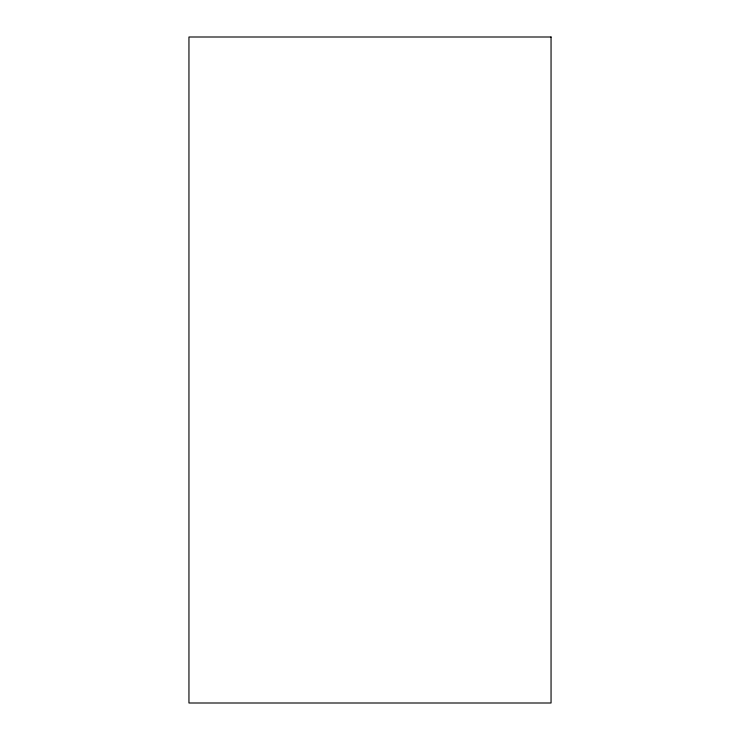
<?xml version="1.0" encoding="UTF-8"?>
<svg xmlns="http://www.w3.org/2000/svg" width="740" height="740" viewBox="0 0 740 740"><rect width="100%" height="100%" fill="white"/><g stroke="black" fill="none" stroke-linecap="round" stroke-linejoin="round"><path stroke-width="1.11" d="M551.05 37L188.95 37L188.95 703L551.05 703L551.05 37"/></g></svg>
